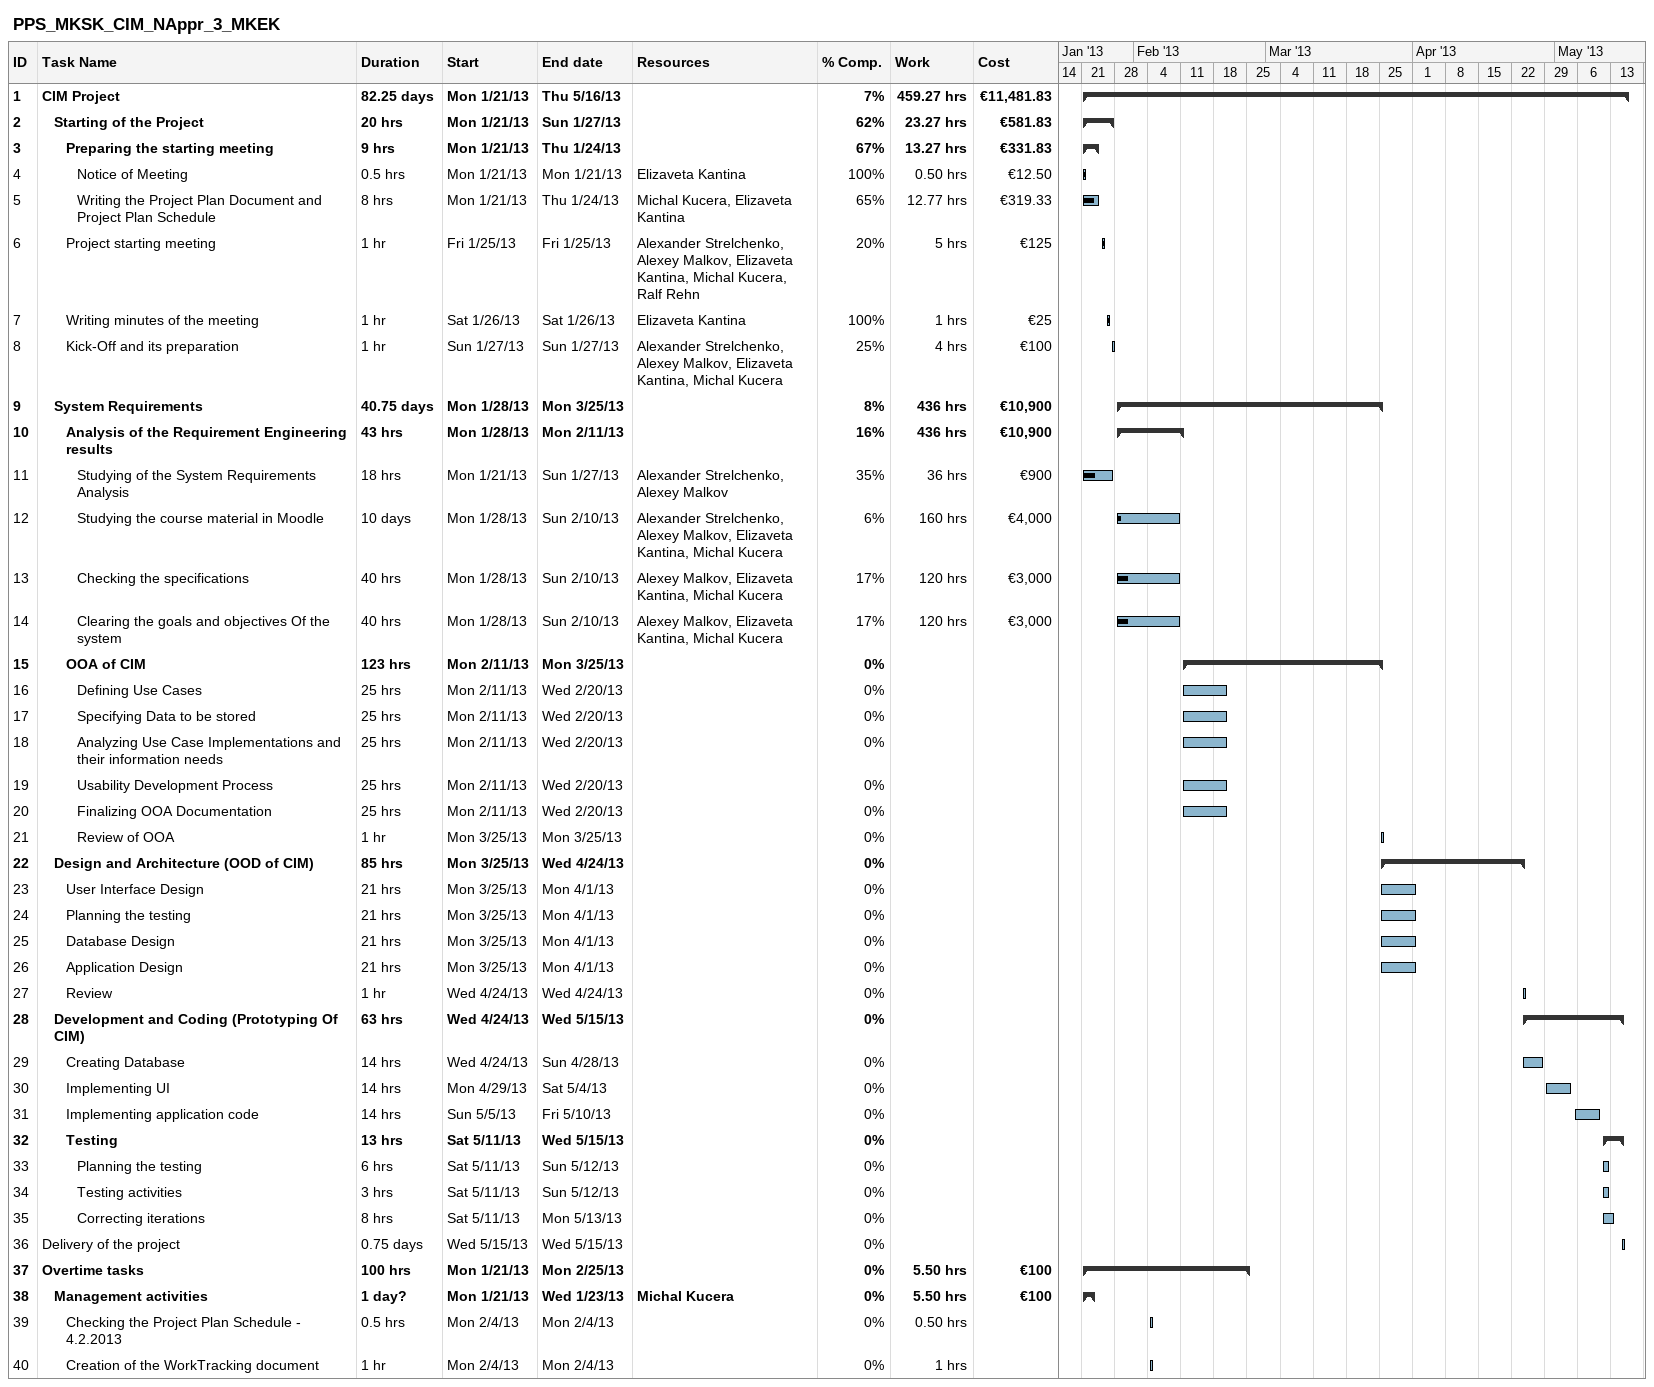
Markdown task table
PPS_MKSK_CIM_NAppr_3_MKEK

| ID | Level | Task | Duration | Start | Finish | Resources | % complete | Work (h) | Cost (€) |
|---|---|---|---|---|---|---|---|---|---|
| 1 | 1 | **CIM Project** | 82.25d | 2013-01-21 | 2013-05-16 |  | 7 | 459.27 | 11481.83 |
| 2 | 2 | **Starting of the Project** | 20h | 2013-01-21 | 2013-01-27 |  | 62 | 23.27 | 581.83 |
| 3 | 3 | **Preparing the starting meeting** | 9h | 2013-01-21 | 2013-01-24 |  | 67 | 13.27 | 331.83 |
| 4 | 4 | Notice of Meeting | 0.5h | 2013-01-21 | 2013-01-21 | Elizaveta Kantina | 100 | 0.50 | 12.50 |
| 5 | 4 | Writing the Project Plan Document and Project Plan Schedule | 8h | 2013-01-21 | 2013-01-24 | Michal Kucera, Elizaveta Kantina | 65 | 12.77 | 319.33 |
| 6 | 3 | Project starting meeting | 1h | 2013-01-25 | 2013-01-25 | Alexander Strelchenko, Alexey Malkov, Elizaveta Kantina, Michal Kucera, Ralf Rehn | 20 | 5 | 125 |
| 7 | 3 | Writing minutes of the meeting | 1h | 2013-01-26 | 2013-01-26 | Elizaveta Kantina | 100 | 1 | 25 |
| 8 | 3 | Kick-Off and its preparation | 1h | 2013-01-27 | 2013-01-27 | Alexander Strelchenko, Alexey Malkov, Elizaveta Kantina, Michal Kucera | 25 | 4 | 100 |
| 9 | 2 | **System Requirements** | 40.75d | 2013-01-28 | 2013-03-25 |  | 8 | 436 | 10900 |
| 10 | 3 | **Analysis of the Requirement Engineering results** | 43h | 2013-01-28 | 2013-02-11 |  | 16 | 436 | 10900 |
| 11 | 4 | Studying of the System Requirements Analysis | 18h | 2013-01-21 | 2013-01-27 | Alexander Strelchenko, Alexey Malkov | 35 | 36 | 900 |
| 12 | 4 | Studying the course material in Moodle | 10d | 2013-01-28 | 2013-02-10 | Alexander Strelchenko, Alexey Malkov, Elizaveta Kantina, Michal Kucera | 6 | 160 | 4000 |
| 13 | 4 | Checking the specifications | 40h | 2013-01-28 | 2013-02-10 | Alexey Malkov, Elizaveta Kantina, Michal Kucera | 17 | 120 | 3000 |
| 14 | 4 | Clearing the goals and objectives Of the system | 40h | 2013-01-28 | 2013-02-10 | Alexey Malkov, Elizaveta Kantina, Michal Kucera | 17 | 120 | 3000 |
| 15 | 3 | **OOA of CIM** | 123h | 2013-02-11 | 2013-03-25 |  | 0 |  |  |
| 16 | 4 | Defining Use Cases | 25h | 2013-02-11 | 2013-02-20 |  | 0 |  |  |
| 17 | 4 | Specifying Data to be stored | 25h | 2013-02-11 | 2013-02-20 |  | 0 |  |  |
| 18 | 4 | Analyzing Use Case Implementations and their information needs | 25h | 2013-02-11 | 2013-02-20 |  | 0 |  |  |
| 19 | 4 | Usability Development Process | 25h | 2013-02-11 | 2013-02-20 |  | 0 |  |  |
| 20 | 4 | Finalizing OOA Documentation | 25h | 2013-02-11 | 2013-02-20 |  | 0 |  |  |
| 21 | 4 | Review of OOA | 1h | 2013-03-25 | 2013-03-25 |  | 0 |  |  |
| 22 | 2 | **Design and Architecture (OOD of CIM)** | 85h | 2013-03-25 | 2013-04-24 |  | 0 |  |  |
| 23 | 3 | User Interface Design | 21h | 2013-03-25 | 2013-04-01 |  | 0 |  |  |
| 24 | 3 | Planning the testing | 21h | 2013-03-25 | 2013-04-01 |  | 0 |  |  |
| 25 | 3 | Database Design | 21h | 2013-03-25 | 2013-04-01 |  | 0 |  |  |
| 26 | 3 | Application Design | 21h | 2013-03-25 | 2013-04-01 |  | 0 |  |  |
| 27 | 3 | Review | 1h | 2013-04-24 | 2013-04-24 |  | 0 |  |  |
| 28 | 2 | **Development and Coding (Prototyping Of CIM)** | 63h | 2013-04-24 | 2013-05-15 |  | 0 |  |  |
| 29 | 3 | Creating Database | 14h | 2013-04-24 | 2013-04-28 |  | 0 |  |  |
| 30 | 3 | Implementing UI | 14h | 2013-04-29 | 2013-05-04 |  | 0 |  |  |
| 31 | 3 | Implementing application code | 14h | 2013-05-05 | 2013-05-10 |  | 0 |  |  |
| 32 | 3 | **Testing** | 13h | 2013-05-11 | 2013-05-15 |  | 0 |  |  |
| 33 | 4 | Planning the testing | 6h | 2013-05-11 | 2013-05-12 |  | 0 |  |  |
| 34 | 4 | Testing activities | 3h | 2013-05-11 | 2013-05-12 |  | 0 |  |  |
| 35 | 4 | Correcting iterations | 8h | 2013-05-11 | 2013-05-13 |  | 0 |  |  |
| 36 | 1 | Delivery of the project | 0.75d | 2013-05-15 | 2013-05-15 |  | 0 |  |  |
| 37 | 1 | **Overtime tasks** | 100h | 2013-01-21 | 2013-02-25 |  | 0 | 5.50 | 100 |
| 38 | 2 | **Management activities** | 1d? | 2013-01-21 | 2013-01-23 | Michal Kucera | 0 | 5.50 | 100 |
| 39 | 3 | Checking the Project Plan Schedule - 4.2.2013 | 0.5h | 2013-02-04 | 2013-02-04 |  | 0 | 0.50 |  |
| 40 | 3 | Creation of the WorkTracking document | 1h | 2013-02-04 | 2013-02-04 |  | 0 | 1 |  |
